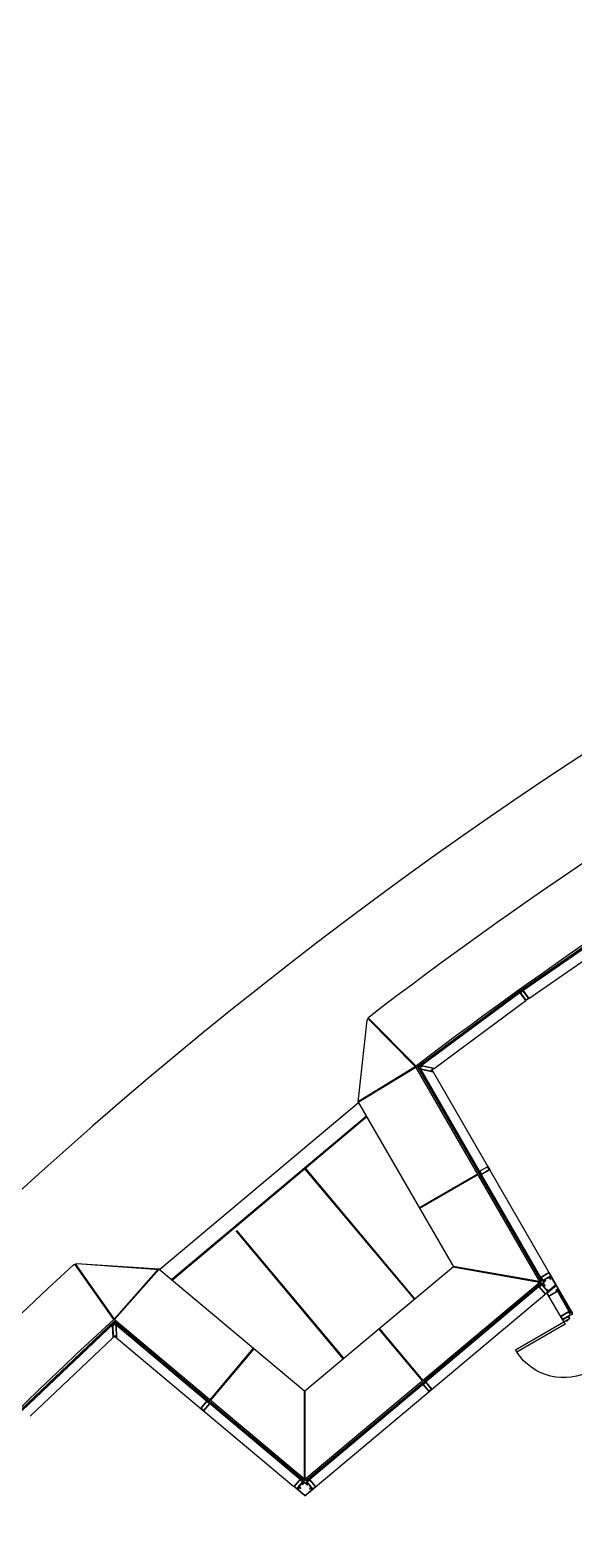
# Model space of a CAD drawing. Extents: x -1850 to 1494, y 4831 to 7402.
# Drawn here: x -1192 to -840, y 6428 to 7402 of the extents above; entities that cross this region are included whole.
import ezdxf

# ---------------------------------------------------------------- set-up
doc = ezdxf.new("R2010")
doc.units = 0
doc.header["$LTSCALE"] = 48
doc.header["$MEASUREMENT"] = 0
doc.layers.get('0').update_dxf_attribs({"linetype": 'CONTINUOUS'})
for name, color, linetype in [('ARDOOR', 7, 'CONTINUOUS'), ('ARWALL', 7, 'CONTINUOUS'), ('ARWINDOW', 7, 'CONTINUOUS'), ('EXWALL', 8, 'CONTINUOUS'), ('EXWINDOW', 8, 'CONTINUOUS'), ('ROOF', 8, 'CONTINUOUS')]:
    doc.layers.add(name, color=color, linetype=linetype)

# ---------------------------------------------------------------- blocks, each defined once
blk = doc.blocks.new('3-00-DR')
at = {"color": 0}
for p, q in [((0, 36), (0, 0)), ((1.75, 36), (0, 36)), ((1.75, 0), (1.75, 36)), ((0, 0), (1.75, 0))]:
    blk.add_line(p, q, dxfattribs=at)
blk.add_arc((-0.08, -0.03), 36.08, 0.04901, 87.09698, dxfattribs=at)

msp = doc.modelspace()

# ---------------------------------------------------------------- linework, layer by layer
at = {"layer": 'ARDOOR'}
for p, q in [((-851.64, 6590.89), (-853.68, 6594.42)), ((-847.76, 6568.55), (-846.88, 6567.03)), ((-847.59, 6568.5), (-843.9, 6570.63)), ((-847.59, 6568.5), (-846.84, 6567.2)), ((-846.88, 6567.03), (-842.98, 6569.28)), ((-846.84, 6567.2), (-843.16, 6569.33)), ((-845.01, 6567.54), (-845.26, 6567.97)), ((-844.99, 6567.62), (-845.2, 6568)), ((-845.01, 6567.54), (-844.03, 6568.1)), ((-844.99, 6567.62), (-844.12, 6568.12)), ((-844.12, 6568.12), (-844.34, 6568.5)), ((-844.03, 6568.1), (-844.28, 6568.53)), ((-843.9, 6570.63), (-843.16, 6569.33)), ((-843.86, 6570.8), (-842.98, 6569.28))]:
    msp.add_line(p, q, dxfattribs=at)
at = {"layer": 'ARWALL'}
for p, q in [((-840.99, 6572.45), (-851.68, 6590.97)), ((-847.76, 6568.55), (-857.76, 6585.87)), ((-847.76, 6568.55), (-840.99, 6572.45))]:
    msp.add_line(p, q, dxfattribs=at)
msp.add_arc((737.14, 4533.01), 2414.72, 108.26357, 131.61723, dxfattribs=at)
at = {"layer": 'ARWINDOW'}
for p, q in [((-857.75, 6585.87), (-851.69, 6590.96)), ((-857.51, 6585.83), (-851.74, 6590.68)), ((-852.01, 6587.69), (-850.83, 6588.37)), ((-852.01, 6587.69), (-851.5, 6586.81)), ((-851.76, 6587.62), (-850.9, 6588.12)), ((-851.76, 6587.62), (-851.25, 6586.74)), ((-851.74, 6590.68), (-850, 6587.68)), ((-851.64, 6587.41), (-850.78, 6587.91)), ((-851.42, 6587.54), (-843.14, 6573.2)), ((-850.99, 6587.79), (-842.71, 6573.45)), ((-850.9, 6588.12), (-850.39, 6587.23)), ((-850.83, 6588.37), (-850.32, 6587.49)), ((-850.39, 6587.24), (-849.75, 6587.61)), ((-850.32, 6587.49), (-850, 6587.68)), ((-856.44, 6583.96), (-857.51, 6585.83)), ((-856.51, 6583.71), (-851.25, 6586.74)), ((-856.44, 6583.96), (-851.5, 6586.81)), ((-849.01, 6570.72), (-843.75, 6573.74)), ((-848.75, 6570.65), (-843.82, 6573.49)), ((-848.75, 6570.65), (-847.69, 6568.81)), ((-847.69, 6568.81), (-841.25, 6572.52)), ((-843.31, 6572.6), (-843.82, 6573.49)), ((-843.24, 6572.86), (-843.75, 6573.74)), ((-843.36, 6573.07), (-842.5, 6573.57)), ((-843.31, 6572.6), (-842.13, 6573.29)), ((-843.24, 6572.86), (-842.38, 6573.36)), ((-842.89, 6574.24), (-842.24, 6574.61)), ((-842.37, 6573.34), (-842.89, 6574.24)), ((-842.38, 6573.36), (-842.89, 6574.24)), ((-842.13, 6573.29), (-842.64, 6574.17)), ((-842.63, 6574.17), (-842.32, 6574.36)), ((-842.11, 6573.27), (-842.63, 6574.17)), ((-841.25, 6572.52), (-842.32, 6574.36))]:
    msp.add_line(p, q, dxfattribs=at)
for centre, radius, start, end in [((-850.24, 6587), 0.277, 121.32157, 188.20878), ((-843.94, 6574), 0.316, 306.46135, 1.19786)]:
    msp.add_arc(centre, radius, start, end, dxfattribs=at)
at = {"layer": 'ARWINDOW', "extrusion": (0, 0, -1)}
for centre, radius, start, end in [((851.12, 6586.45), 0.316, 66.52113, 121.25764), ((843.03, 6574.48), 0.277, 241.38135, 308.26856)]:
    msp.add_arc(centre, radius, start, end, dxfattribs=at)
at = {"layer": 'EXWALL'}
for p, q in [((-942.82, 6732.32), (-942.41, 6731.61)), ((-942.41, 6731.61), (-862.29, 6592.84)), ((-1014.18, 6465.39), (-862.29, 6592.84)), ((-1137.57, 6568.91), (-1014.18, 6465.39))]:
    msp.add_line(p, q, dxfattribs=at)
at = {"layer": 'EXWALL', "extrusion": (0, 0, -1)}
msp.add_arc((-736.84, 4532.83), 2767.49, 52.6326, 60, dxfattribs=at)
at = {"layer": 'EXWALL'}
msp.add_arc((736.84, 4532.83), 2767.49, 132.6326, 140, dxfattribs=at)
at = {"layer": 'EXWINDOW'}
for p, q in [((-797.74, 6834.68), (-874.47, 6781.64)), ((-797.61, 6834.48), (-874.32, 6781.42)), ((-797.33, 6834.06), (-874.04, 6781.02)), ((-797.19, 6833.85), (-873.9, 6780.82)), ((-869.43, 6776.31), (-794.55, 6828.05)), ((-873.53, 6781.37), (-873.81, 6781.78)), ((-874.88, 6781.34), (-941.51, 6732.06)), ((-874.74, 6781.14), (-940.45, 6732.54)), ((-874.45, 6780.73), (-940.15, 6732.14)), ((-874.3, 6780.53), (-940, 6731.93)), ((-930.7, 6731.04), (-871.46, 6774.86)), ((-874.94, 6780.37), (-875.23, 6780.77)), ((-875.04, 6779.85), (-873, 6781.3)), ((-871.46, 6774.86), (-875.04, 6779.85)), ((-874.3, 6780.53), (-874.88, 6781.34)), ((-873.05, 6781.04), (-874.77, 6779.8)), ((-874.77, 6779.8), (-871.42, 6775.12)), ((-873.89, 6780.82), (-874.47, 6781.64)), ((-869.69, 6776.36), (-873.05, 6781.04)), ((-873, 6781.3), (-869.43, 6776.31)), ((-869.43, 6776.31), (-871.46, 6774.86)), ((-871.42, 6775.12), (-869.69, 6776.36)), ((-941.37, 6731.86), (-941.51, 6732.06)), ((-940.45, 6732.54), (-941.37, 6731.86)), ((-941.27, 6731.63), (-940.4, 6732.13)), ((-941.27, 6731.63), (-901.74, 6663.17)), ((-941.05, 6731.75), (-901.52, 6663.29)), ((-940.81, 6731.35), (-940.38, 6731.6)), ((-940.62, 6732.01), (-901.09, 6663.54)), ((-940, 6731.93), (-940.45, 6732.54)), ((-940.4, 6732.13), (-900.87, 6663.67)), ((-939.7, 6732.47), (-939.99, 6732.87)), ((-939.67, 6731.12), (-939.42, 6732.21)), ((-939.67, 6731.12), (-939.19, 6730.29)), ((-939.42, 6732.21), (-938.7, 6732.74)), ((-939.4, 6731.16), (-939.2, 6732.06)), ((-939.4, 6731.16), (-939.03, 6730.51)), ((-939.2, 6732.06), (-938.64, 6732.47)), ((-931.2, 6728.59), (-939.19, 6730.29)), ((-931.7, 6728.95), (-939.03, 6730.51)), ((-930.7, 6731.04), (-938.7, 6732.74)), ((-931.3, 6730.91), (-938.64, 6732.47)), ((-932.37, 6730.11), (-931.3, 6730.91)), ((-931.7, 6728.95), (-932.37, 6730.11)), ((-932.05, 6730.05), (-930.7, 6731.04)), ((-931.9, 6729.79), (-932.05, 6730.05)), ((-931.9, 6729.79), (-855.11, 6596.91)), ((-901.84, 6663.83), (-901.4, 6664.08)), ((-901.74, 6663.17), (-900.87, 6663.67)), ((-901.49, 6662.73), (-900.62, 6663.23)), ((-901.49, 6662.73), (-861.79, 6593.97)), ((-901.27, 6662.86), (-861.57, 6594.1)), ((-900.96, 6662.32), (-900.53, 6662.57)), ((-900.84, 6663.11), (-861.14, 6594.35)), ((-900.62, 6663.23), (-860.92, 6594.47)), ((-856.3, 6598.95), (-861.6, 6595.89)), ((-856.36, 6598.7), (-861.34, 6595.82)), ((-855.3, 6596.86), (-860.25, 6594)), ((-855.05, 6596.79), (-858.89, 6594.57)), ((-855.3, 6596.86), (-856.36, 6598.7)), ((-855.05, 6596.79), (-856.3, 6598.95)), ((-855.04, 6596.78), (-856.2, 6596.11)), ((-851.68, 6590.96), (-855.04, 6596.78)), ((-862.03, 6591.75), (-937.4, 6528.5)), ((-861.87, 6591.56), (-937.24, 6528.31)), ((-861.55, 6591.17), (-936.92, 6527.93)), ((-861.39, 6590.98), (-936.76, 6527.74)), ((-860.01, 6591.98), (-862.69, 6589.73)), ((-858.75, 6585.04), (-862.69, 6589.73)), ((-860.8, 6591.07), (-862.42, 6589.71)), ((-858.73, 6585.3), (-862.42, 6589.71)), ((-862.35, 6591.16), (-862.03, 6590.77)), ((-862.34, 6591.16), (-862.02, 6590.77)), ((-860.76, 6594.12), (-862.29, 6592.84)), ((-862.29, 6592.84), (-861.01, 6591.31)), ((-860.78, 6593.86), (-862.03, 6592.81)), ((-862.03, 6592.81), (-860.98, 6591.57)), ((-862.03, 6591.75), (-861.39, 6590.98)), ((-862.03, 6591.75), (-861.38, 6590.99)), ((-861.88, 6594.64), (-861.45, 6594.89)), ((-861.41, 6591.66), (-861.8, 6591.72)), ((-861.41, 6591.66), (-861.8, 6591.71)), ((-861.42, 6591.45), (-861.8, 6591.51)), ((-861.41, 6591.46), (-861.8, 6591.51)), ((-861.79, 6593.97), (-860.92, 6594.47)), ((-861.66, 6591.37), (-861.6, 6591.81)), ((-861.65, 6591.38), (-861.6, 6591.81)), ((-860.56, 6594.08), (-861.6, 6595.89)), ((-861.07, 6593.95), (-861.51, 6594.01)), ((-861.44, 6591.42), (-861.41, 6591.66)), ((-861.44, 6591.42), (-861.41, 6591.66)), ((-861.36, 6594.2), (-861.41, 6593.8)), ((-861.12, 6594.16), (-861.36, 6594.2)), ((-860.4, 6594.19), (-861.34, 6595.82)), ((-861.15, 6594.19), (-861.21, 6593.8)), ((-861.15, 6591.19), (-859.97, 6592.18)), ((-861.06, 6591.09), (-861.15, 6591.19)), ((-859.48, 6592.59), (-861.01, 6591.31)), ((-859.74, 6592.62), (-860.98, 6591.57)), ((-857.1, 6586.67), (-860.8, 6591.07)), ((-860.78, 6593.86), (-859.74, 6592.62)), ((-860.76, 6594.12), (-859.48, 6592.59)), ((-860.03, 6591.71), (-860.65, 6591.19)), ((-859.81, 6590.19), (-860.65, 6591.19)), ((-860.54, 6594.06), (-860.64, 6593.97)), ((-860.64, 6593.97), (-859.62, 6592.77)), ((-859.64, 6592.98), (-860.56, 6594.08)), ((-860.25, 6594), (-860.4, 6594.19)), ((-859.05, 6594.48), (-860.12, 6593.86)), ((-859.59, 6593.22), (-860.12, 6593.86)), ((-859.19, 6590.71), (-860.03, 6591.71)), ((-859.89, 6592.08), (-860.01, 6591.98)), ((-858.92, 6590.69), (-860.01, 6591.98)), ((-859.97, 6592.18), (-859.89, 6592.08)), ((-859.19, 6590.71), (-859.81, 6590.19)), ((-858.92, 6590.69), (-859.69, 6590.04)), ((-856.84, 6586.64), (-859.69, 6590.04)), ((-858.39, 6593.7), (-859.64, 6592.98)), ((-859.52, 6592.85), (-859.64, 6592.98)), ((-859.62, 6592.77), (-859.52, 6592.85)), ((-858.65, 6593.77), (-859.59, 6593.22)), ((-858.65, 6593.77), (-859.05, 6594.48)), ((-858.39, 6593.7), (-858.89, 6594.57)), ((-857.69, 6587.66), (-857.59, 6587.75)), ((-856.88, 6586.7), (-857.69, 6587.66)), ((-857.6, 6587.76), (-857.46, 6587.88)), ((-857.6, 6587.76), (-856.74, 6586.73)), ((-857.59, 6587.75), (-856.78, 6586.78)), ((-857.4, 6595.21), (-857.49, 6595.38)), ((-857.46, 6587.88), (-856.7, 6586.98)), ((-856.28, 6595.86), (-857.4, 6595.21)), ((-851.68, 6590.97), (-856.74, 6586.73)), ((-851.92, 6590.99), (-856.7, 6586.98)), ((-856.28, 6595.86), (-855.6, 6594.68)), ((-856.22, 6596.11), (-855.44, 6594.77)), ((-856.2, 6596.11), (-855.67, 6595.2)), ((-855.11, 6596.52), (-855.94, 6596.04)), ((-855.94, 6596.04), (-855.51, 6595.29)), ((-855.67, 6595.2), (-855.51, 6595.29)), ((-855.44, 6594.77), (-855.6, 6594.68)), ((-851.92, 6590.99), (-855.11, 6596.52)), ((-855.11, 6596.52), (-855.11, 6596.52)), ((-1014.18, 6454.62), (-857.79, 6585.84)), ((-857.76, 6585.87), (-858.75, 6585.04)), ((-857.98, 6585.93), (-858.73, 6585.3)), ((-857.1, 6586.67), (-857.98, 6585.93)), ((-856.84, 6586.64), (-857.76, 6585.87)), ((-856.78, 6586.78), (-856.88, 6586.7)), ((-1137.54, 6567.58), (-1197.65, 6510.51)), ((-1138.19, 6566.61), (-1137.36, 6567.4)), ((-1137.36, 6567.4), (-1137.54, 6567.58)), ((-1138.19, 6566.61), (-1197.47, 6510.33)), ((-1137.85, 6566.25), (-1197.13, 6509.97)), ((-1137.68, 6566.06), (-1196.96, 6509.79)), ((-1137.98, 6565.61), (-1138.71, 6564.92)), ((-1138.71, 6564.92), (-1138.46, 6556.71)), ((-1138.25, 6565.86), (-1138.6, 6566.22)), ((-1138.46, 6556.71), (-1137.24, 6557.86)), ((-1137.87, 6565.37), (-1138.45, 6564.81)), ((-1138.45, 6564.81), (-1138.22, 6557.28)), ((-1138.22, 6557.28), (-1137.25, 6558.2)), ((-1137.68, 6566.06), (-1138.19, 6566.61)), ((-1137.98, 6565.61), (-1137.03, 6565.69)), ((-1137.87, 6565.37), (-1137.12, 6565.43)), ((-1137.16, 6567.26), (-1137.8, 6566.49)), ((-1137.8, 6566.49), (-1076.71, 6515.23)), ((-1137.64, 6566.68), (-1076.55, 6515.42)), ((-1137.32, 6567.07), (-1076.23, 6515.81)), ((-1136.96, 6566.76), (-1137.28, 6566.38)), ((-1137.25, 6558.2), (-1136.22, 6557.34)), ((-1137.24, 6557.86), (-1135.96, 6556.79)), ((-1137.16, 6567.26), (-1076.07, 6516)), ((-1137.12, 6565.43), (-1136.45, 6564.87)), ((-1137.03, 6565.69), (-1136.21, 6564.99)), ((-1136.45, 6564.87), (-1136.22, 6557.34)), ((-1136.21, 6564.99), (-1135.96, 6556.79)), ((-1138.46, 6556.71), (-1191.84, 6506.03)), ((-1135.96, 6556.79), (-1021.25, 6460.54)), ((-936.76, 6527.74), (-937.4, 6528.5)), ((-936.44, 6528.33), (-936.76, 6528.71)), ((-1013.02, 6465.05), (-937.78, 6528.18)), ((-1012.86, 6464.86), (-937.62, 6527.99)), ((-1012.54, 6464.48), (-937.3, 6527.61)), ((-1012.38, 6464.29), (-937.14, 6527.42)), ((-937.78, 6527.21), (-938.1, 6527.59)), ((-935.95, 6528.32), (-937.86, 6526.72)), ((-933.92, 6522.02), (-937.86, 6526.72)), ((-935.93, 6528.3), (-937.85, 6526.7)), ((-933.89, 6521.98), (-937.85, 6526.7)), ((-937.14, 6527.42), (-937.78, 6528.18)), ((-935.97, 6528.06), (-937.6, 6526.69)), ((-933.9, 6522.28), (-937.6, 6526.69)), ((-935.96, 6528.04), (-937.58, 6526.67)), ((-933.87, 6522.25), (-937.58, 6526.67)), ((-932.27, 6523.65), (-935.97, 6528.06)), ((-932.24, 6523.61), (-935.96, 6528.04)), ((-932, 6523.62), (-935.95, 6528.32)), ((-931.98, 6523.59), (-935.93, 6528.3)), ((-932, 6523.62), (-933.92, 6522.02)), ((-932.27, 6523.65), (-933.9, 6522.28)), ((-931.98, 6523.59), (-933.89, 6521.98)), ((-932.24, 6523.61), (-933.87, 6522.25)), ((-1081.49, 6511.09), (-1077.55, 6515.79)), ((-1079.58, 6509.48), (-1081.49, 6511.09)), ((-1081.23, 6511.11), (-1077.52, 6515.52)), ((-1079.6, 6509.74), (-1081.23, 6511.11)), ((-1079.6, 6509.74), (-1075.9, 6514.16)), ((-1079.58, 6509.48), (-1075.63, 6514.18)), ((-1075.63, 6514.18), (-1077.55, 6515.79)), ((-1075.9, 6514.16), (-1077.52, 6515.52)), ((-1076.7, 6516.21), (-1077.03, 6515.82)), ((-1076.07, 6516), (-1076.71, 6515.23)), ((-1075.68, 6515.68), (-1076.33, 6514.91)), ((-1076.33, 6514.91), (-1015.85, 6464.17)), ((-1076.16, 6515.1), (-1015.69, 6464.36)), ((-1075.84, 6515.48), (-1015.37, 6464.74)), ((-1075.36, 6515.08), (-1075.69, 6514.7)), ((-1075.68, 6515.68), (-1015.21, 6464.93)), ((-1021.24, 6460.54), (-1017.31, 6465.24)), ((-1019.33, 6458.94), (-1021.24, 6460.54)), ((-1020.98, 6460.57), (-1017.28, 6464.97)), ((-1019.35, 6459.2), (-1020.98, 6460.57)), ((-1019.35, 6459.2), (-1015.65, 6463.61)), ((-1019.33, 6458.94), (-1016.48, 6462.34)), ((-1017.77, 6460.24), (-1019.05, 6458.71)), ((-1018.04, 6460.48), (-1017.09, 6461.61)), ((-1017.17, 6460.77), (-1018.04, 6461.51)), ((-1018.04, 6460.48), (-1016.85, 6459.48)), ((-1017.77, 6460.5), (-1016.94, 6461.49)), ((-1017.77, 6460.5), (-1016.73, 6459.63)), ((-1017.77, 6460.24), (-1016.95, 6459.55)), ((-1015.68, 6463.87), (-1017.31, 6465.24)), ((-1015.65, 6463.61), (-1017.28, 6464.97)), ((-1016.94, 6461.49), (-1017.09, 6461.61)), ((-1015.71, 6461.69), (-1016.48, 6462.34)), ((-1016.35, 6462.48), (-1015.51, 6463.49)), ((-1015.73, 6461.96), (-1016.35, 6462.48)), ((-1015.84, 6465.13), (-1016.16, 6464.74)), ((-1015.21, 6464.93), (-1015.85, 6464.17)), ((-1015.73, 6461.96), (-1014.89, 6462.96)), ((-1015.71, 6461.69), (-1014.62, 6462.99)), ((-1015.68, 6463.87), (-1015.6, 6463.97)), ((-1014.51, 6462.89), (-1015.68, 6463.87)), ((-1015.6, 6463.97), (-1014.42, 6462.99)), ((-1015.51, 6464.47), (-1015.07, 6464.51)), ((-1014.89, 6462.96), (-1015.51, 6463.49)), ((-1014.18, 6465.39), (-1015.46, 6463.86)), ((-1013.93, 6462.57), (-1015.46, 6463.86)), ((-1015.42, 6464.27), (-1015.18, 6464.29)), ((-1015.38, 6464.26), (-1015.41, 6464.64)), ((-1015.18, 6464.3), (-1015.21, 6464.69)), ((-1014.15, 6465.12), (-1015.2, 6463.88)), ((-1013.95, 6462.84), (-1015.2, 6463.88)), ((-1014.42, 6462.99), (-1014.51, 6462.89)), ((-1012.65, 6464.1), (-1014.18, 6465.39)), ((-1012.91, 6464.08), (-1014.15, 6465.12)), ((-1012.91, 6464.08), (-1013.95, 6462.84)), ((-1012.65, 6464.1), (-1013.93, 6462.57)), ((-1012.77, 6463.95), (-1013.78, 6462.75)), ((-1013.78, 6462.75), (-1013.68, 6462.66)), ((-1013.68, 6462.66), (-1013.57, 6462.8)), ((-1013.57, 6462.8), (-1012.65, 6463.89)), ((-1012.65, 6461.69), (-1013.57, 6462.8)), ((-1013.33, 6462.8), (-1012.79, 6463.43)), ((-1012.62, 6461.96), (-1013.33, 6462.8)), ((-1012.72, 6464.62), (-1013.16, 6464.64)), ((-1013.04, 6464.43), (-1013.03, 6464.82)), ((-1012.8, 6464.42), (-1013.04, 6464.43)), ((-1013.02, 6465.05), (-1012.38, 6464.29)), ((-1012.84, 6464.4), (-1012.82, 6464.79)), ((-1012, 6462.48), (-1012.79, 6463.43)), ((-1012.69, 6463.89), (-1012.77, 6463.95)), ((-1012.67, 6463.87), (-1012.69, 6463.89)), ((-1012.67, 6463.57), (-1012.52, 6463.76)), ((-1009, 6459.2), (-1012.67, 6463.57)), ((-1012.65, 6463.89), (-1011.05, 6465.24)), ((-1012.65, 6461.69), (-1011.88, 6462.34)), ((-1012.62, 6461.96), (-1012, 6462.48)), ((-1012.52, 6463.76), (-1011.07, 6464.97)), ((-1012.38, 6465.26), (-1012.06, 6464.88)), ((-1009.03, 6458.94), (-1011.88, 6462.34)), ((-1007.38, 6460.57), (-1011.07, 6464.97)), ((-1007.11, 6460.54), (-1011.05, 6465.24)), ((-1010.98, 6460.98), (-1010.84, 6461.1)), ((-1010.16, 6459.99), (-1010.98, 6460.98)), ((-1009.89, 6459.97), (-1010.84, 6461.1)), ((-1010.76, 6460.26), (-1010.42, 6460.55)), ((-1009.03, 6458.94), (-1007.11, 6460.54)), ((-1009, 6459.2), (-1007.38, 6460.57)), ((-1018.77, 6459.09), (-1019.17, 6459.07)), ((-1018.85, 6459.27), (-1019.07, 6459.26)), ((-1019.07, 6459.26), (-1019.05, 6458.9)), ((-1014.18, 6454.62), (-1019.05, 6458.71)), ((-1018.88, 6459.29), (-1018.86, 6458.94)), ((-1017.74, 6459.97), (-1018.79, 6458.73)), ((-1014.18, 6454.86), (-1018.79, 6458.73)), ((-1017.74, 6459.97), (-1017.07, 6459.41)), ((-1017.53, 6459.55), (-1017.01, 6460.18)), ((-1016.95, 6459.55), (-1017.07, 6459.41)), ((-1016.85, 6459.48), (-1016.73, 6459.63)), ((-1014.18, 6454.86), (-1009.58, 6458.72)), ((-1014.18, 6454.62), (-1009.31, 6458.7)), ((-1010.16, 6459.99), (-1011.2, 6459.12)), ((-1011.08, 6458.98), (-1011.2, 6459.12)), ((-1009.89, 6459.97), (-1011.08, 6458.98)), ((-1010.16, 6459.73), (-1010.98, 6459.05)), ((-1010.98, 6459.05), (-1010.86, 6458.9)), ((-1010.4, 6459.05), (-1010.92, 6459.67)), ((-1010.2, 6459.46), (-1010.86, 6458.9)), ((-1009.58, 6458.72), (-1010.2, 6459.46)), ((-1009.31, 6458.7), (-1010.18, 6459.73)), ((-1009.59, 6459.05), (-1009.23, 6459)), ((-1009.58, 6459.24), (-1009.24, 6459.19)), ((-1009.37, 6459.31), (-1009.42, 6458.92))]:
    msp.add_line(p, q, dxfattribs=at)
at = {"layer": 'EXWINDOW', "flags": 128}
for points in [[(-900.05, 6662.41), (-901.3, 6664.57), (-895.98, 6667.64), (-894.73, 6665.48), (-900.05, 6662.41)], [(-901.04, 6664.5), (-899.98, 6662.66), (-894.99, 6665.55), (-896.05, 6667.39), (-901.04, 6664.5)]]:
    msp.add_lwpolyline(points, dxfattribs=at)
at = {"layer": 'EXWINDOW'}
for centre, radius, start, end in [((-874.78, 6781.64), 0.311, 252.10534, 359.21481), ((-873.99, 6780.52), 0.313, 72.78727, 178.57419), ((-939.99, 6731.67), 0.266, 92.57743, 148.09973), ((-939.82, 6731.72), 0.212, 30, 29.99999), ((-862.07, 6592.22), 0.452, 274.24201, 340.50472), ((-862.07, 6592.22), 0.452, 274.24201, 340.50472), ((-862.03, 6592.17), 0.443, 274.27116, 340.53388), ((-862.03, 6592.17), 0.443, 274.27116, 340.53388), ((-862, 6592.1), 0.433, 275.54296, 296.8075), ((-861.99, 6592.1), 0.433, 275.54296, 296.8075), ((-861.97, 6592.05), 0.433, 277.05738, 289.56047), ((-861.97, 6592.06), 0.433, 277.05738, 289.56047), ((-861.92, 6593.54), 0.452, 3.86788, 70.13059), ((-861.87, 6593.58), 0.443, 3.89703, 70.15975), ((-862, 6592.1), 0.433, 317.35371, 341.80567), ((-861.99, 6592.1), 0.433, 317.35371, 341.80567), ((-861.8, 6593.61), 0.433, 46.97958, 71.43154), ((-861.76, 6593.64), 0.433, 55.6363, 71.43154), ((-861.97, 6592.05), 0.433, 326.01043, 341.80567), ((-861.97, 6592.06), 0.433, 326.01043, 341.80567), ((-861.8, 6593.61), 0.433, 5.16883, 26.43337), ((-861.76, 6593.64), 0.433, 6.68325, 19.18634), ((-1137.26, 6567.33), 0.125, 146.89597, 326.89597), ((-1137.13, 6567.51), 0.256, 205.78488, 264.35104), ((-1137.49, 6565.9), 0.207, 30, 29.99999), ((-1137.49, 6565.98), 0.198, 64.59204, 155.72532), ((-1076.64, 6514.93), 0.312, 356.8699, 103.1301), ((-1014.92, 6464.93), 0.433, 199.68401, 212.1871), ((-1014.88, 6464.96), 0.433, 198.16959, 219.43413), ((-1014.82, 6465.01), 0.443, 196.8978, 263.16051), ((-1014.78, 6465.06), 0.452, 196.86864, 263.13136), ((-1014.88, 6464.96), 0.433, 239.98035, 264.4323), ((-1014.92, 6464.93), 0.433, 248.63706, 264.4323), ((-1019.45, 6458.58), 0.407, 15.21098, 72.08838), ((-1019.41, 6458.62), 0.398, 16.83036, 73.20206), ((-1019.36, 6458.66), 0.389, 58.32268, 75.59694), ((-1019.32, 6458.7), 0.389, 66.9794, 76.86664), ((-1019.36, 6458.66), 0.389, 17.92699, 37.77647), ((-1019.32, 6458.7), 0.389, 19.26143, 30.52944), ((-1009.08, 6458.7), 0.389, 146.28353, 156.17078), ((-1009.06, 6458.66), 0.389, 137.62682, 154.90107), ((-1009.02, 6458.6), 0.398, 96.13449, 152.5062), ((-1008.99, 6458.55), 0.407, 94.51511, 151.39252), ((-1009.06, 6458.66), 0.389, 97.23113, 117.0806), ((-1009.08, 6458.7), 0.389, 98.56557, 109.83357)]:
    msp.add_arc(centre, radius, start, end, dxfattribs=at)
at = {"layer": 'EXWINDOW', "extrusion": (0, 0, -1)}
for centre, radius, start, end in [((941.54, 6731.64), 0.277, 129.35607, 183.21605), ((901.78, 6662.85), 0.312, 96.7317, 202.9919), ((900.59, 6663.55), 0.312, 276.7317, 22.9919), ((1137.42, 6566.01), 0.259, 10.77643, 68.4818), ((1075.75, 6515.98), 0.312, 256.8699, 3.1301), ((1013.48, 6465.18), 0.452, 194.24201, 260.50472), ((1013.43, 6465.13), 0.443, 194.27116, 260.53388), ((1013.38, 6465.08), 0.433, 237.35371, 261.80567), ((1013.33, 6465.05), 0.433, 246.01043, 261.80567), ((1013.38, 6465.08), 0.433, 195.54296, 216.8075), ((1013.33, 6465.05), 0.433, 197.05738, 209.56047)]:
    msp.add_arc(centre, radius, start, end, dxfattribs=at)
at = {"layer": 'EXWINDOW'}
for centre, major_axis in [((-861.61, 6591.59), (0.143, -0.188)), ((-861.61, 6591.59), (0.143, -0.188)), ((-861.29, 6594), (0.189, 0.142)), ((-1015.29, 6464.47), (-0.152, -0.181)), ((-1012.94, 6464.61), (0.16, -0.173)), ((-1018.97, 6459.1), (0.141, 0.159)), ((-1009.41, 6459.12), (-0.13, 0.168))]:
    msp.add_ellipse(centre, major_axis=major_axis, ratio=0.884654, dxfattribs=at)
at = {"layer": 'ROOF'}
for p, q in [((-973.53, 6763.27), (-942.82, 6732.32)), ((-973.25, 6763.7), (-942.46, 6732.67)), ((-979.7, 6709.2), (-973.86, 6762.19)), ((-979.7, 6709.2), (-942.55, 6731.9)), ((-979.63, 6709.84), (-942.82, 6732.32)), ((-979.48, 6708.81), (-1108.05, 6600.93)), ((-979.7, 6709.2), (-918.21, 6602.7)), ((-974.4, 6700.02), (-1100.27, 6594.4)), ((-974.14, 6699.58), (-1099.88, 6594.07)), ((-1014.22, 6665.95), (-943.41, 6581.55)), ((-1013.84, 6666.27), (-943.03, 6581.87)), ((-902.58, 6662.68), (-940.28, 6640.92)), ((-902.33, 6662.25), (-940.03, 6640.48)), ((-1058.91, 6625.87), (-989.37, 6542.99)), ((-1058.52, 6626.18), (-988.99, 6543.31)), ((-1163.19, 6604.33), (-1137.98, 6568.62)), ((-1162.71, 6604.53), (-1137.57, 6568.91)), ((-1108.26, 6600.83), (-1161.59, 6604.67)), ((-1108.39, 6601.22), (-1161.59, 6604.67)), ((-1109.03, 6601.26), (-1137.57, 6568.91)), ((-1108.39, 6601.22), (-1137.2, 6568.57)), ((-1108.39, 6601.22), (-1014.19, 6522.17)), ((-918.21, 6602.7), (-966.39, 6562.27)), ((-862.54, 6592.63), (-918.46, 6602.49)), ((-862.45, 6593.12), (-918.37, 6602.98)), ((-966.39, 6562.27), (-1014.19, 6522.17)), ((-966.39, 6562.27), (-938.4, 6528.92)), ((-966.01, 6562.59), (-938.02, 6529.24)), ((-1075.44, 6516.74), (-1047.46, 6550.09)), ((-1075.06, 6516.42), (-1047.08, 6549.76)), ((-962.05, 6557.1), (-938.41, 6528.92)), ((-1014.44, 6465.59), (-1014.44, 6522.38)), ((-1013.94, 6465.59), (-1013.94, 6522.38))]:
    msp.add_line(p, q, dxfattribs=at)
for centre, radius, start, end in [((736.84, 4532.83), 2869.62, 90.00033, 149.99979), ((736.84, 4532.83), 2811.01, 120, 127.4574), ((-970.88, 6761.86), 3, 126.72155, 173.71294)]:
    msp.add_arc(centre, radius, start, end, dxfattribs=at)
at = {"layer": 'ROOF', "extrusion": (0, 0, -1)}
for centre, radius, start, end in [((-736.84, 4532.83), 2811.01, 40, 47.4574), ((1161.79, 6601.67), 3, 46.72155, 93.71294)]:
    msp.add_arc(centre, radius, start, end, dxfattribs=at)

# ---------------------------------------------------------------- block references
at = {"layer": 'ARDOOR', "xscale": -1, "rotation": 119.9933054976307}
msp.add_blockref('3-00-DR', (-846.88, 6567.03), dxfattribs=at)

doc.saveas('drawing.dxf')
